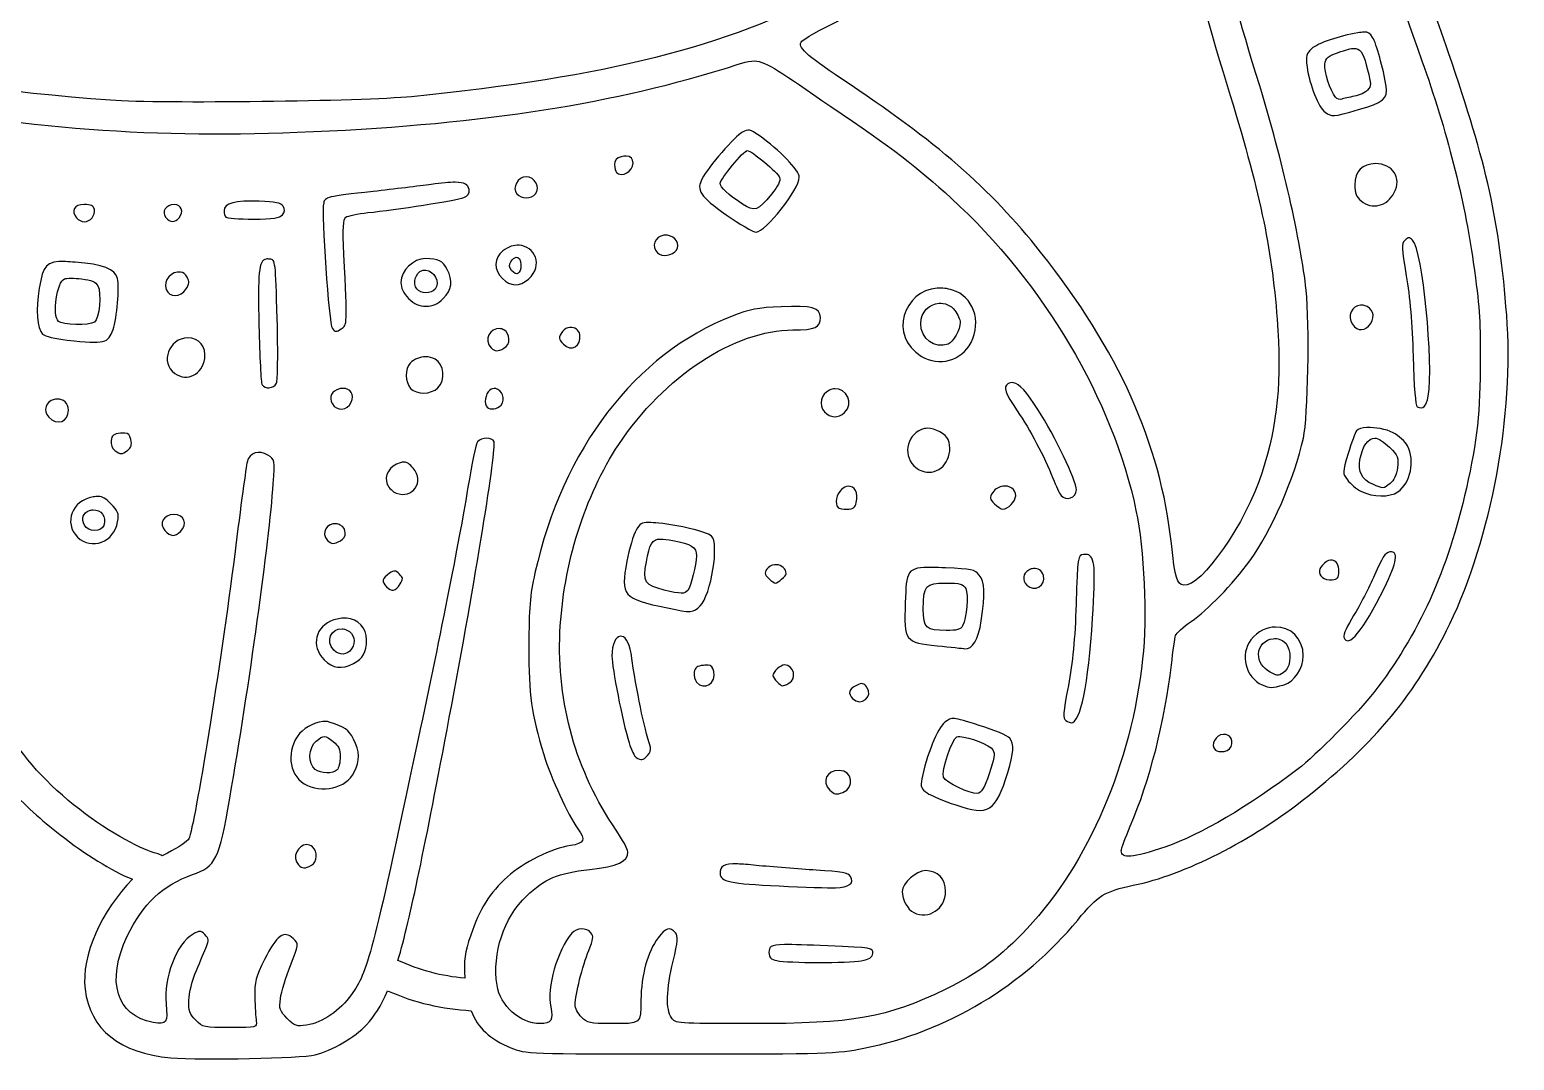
# Model space of a CAD drawing. Header units: millimetres. Extents: x -296 to 1, y -245 to 310.
# Drawn here: x -149.2 to -0.3, y -245 to -141.6 of the extents above; entities that cross this region are included whole.
import ezdxf

# ---------------------------------------------------------------- set-up
doc = ezdxf.new("R2010")
doc.units = ezdxf.units.MM
doc.layers.add('Layer_2', color=7, linetype='CONTINUOUS')

msp = doc.modelspace()

# ---------------------------------------------------------------- linework, layer by layer
at = {"layer": 'Layer_2', "color": 7}
for points in [[(-15.43016, -141.83461)], [(-76.54119, -144.71925)], [(-77.0078, -151.67068)], [(-89.37707, -154.27047)], [(-77.24499, -153.69795)], [(-14.24005, -155.02086)], [(-106.52538, -156.89151)], [(-99.40643, -156.34378)], [(-143.72414, -159.12191)], [(-134.70299, -159.12187)], [(-126.17998, -158.78136)], [(-85.61761, -162.20861)], [(-100.11702, -163.20429)], [(-10.90641, -162.4509)], [(-145.59638, -164.84769)], [(-109.50297, -164.54586)], [(-100.43066, -164.41719)], [(-145.04654, -166.51112)], [(-134.0808, -165.89512)], [(-58.18931, -167.51366)], [(-58.01206, -169.02571)], [(-15.75831, -169.20251)], [(-133.33925, -172.49217)], [(-102.06617, -171.5594)], [(-95.02063, -171.44469)], [(-109.503, -174.39692)], [(-50.54275, -176.99009)], [(-146.45834, -178.62925)], [(-117.79394, -177.55805)], [(-102.46103, -177.58181)], [(-68.46724, -177.59879)], [(-59.1753, -181.56185)], [(-15.10612, -181.49364)], [(-139.64635, -182.04097)], [(-14.31033, -182.53752)], [(-111.6832, -184.96011)], [(-67.13347, -187.37499)], [(-51.6016, -187.36358)], [(-142.32423, -188.39668)], [(-142.84719, -189.75003)], [(-134.74743, -190.21051)], [(-118.45544, -191.13599)], [(-87.12243, -191.01044)], [(-85.91837, -192.66926)], [(-43.13958, -194.22515)], [(-18.58449, -194.79056)], [(-12.80862, -193.9627)], [(-112.58443, -195.88403)], [(-74.29478, -195.24273)], [(-58.6575, -195.52384)], [(-48.54752, -195.6241)], [(-57.33768, -197.08964)], [(-117.44254, -200.6207)], [(-117.87301, -201.67696)], [(-89.98892, -202.42627)], [(-24.2658, -201.49661)], [(-24.5185, -202.6645)], [(-81.17757, -205.32436)], [(-73.51137, -205.29173)], [(-65.67412, -207.17693)], [(-119.48586, -210.96684)], [(-56.45505, -210.67646)], [(-119.64344, -212.47322)], [(-55.90986, -212.47727)], [(-29.49545, -212.26087)], [(-68.0099, -215.87549)], [(-121.42214, -223.32361)], [(-78.20256, -225.25993)], [(-59.37167, -225.92966)], [(-73.51034, -233.34938)]]:
    msp.add_lwpolyline(points, close=True, dxfattribs=at)
for points in [[(-16.21214, -143.47222), (-16.21203, -143.47222)], [(-16.36355, -148.26365), (-16.36407, -148.26365)], [(-125.48386, -164.59101), (-125.48391, -164.59136)], [(-109.48385, -165.69237), (-109.48385, -165.69258)], [(-121.67071, -217.21767), (-121.67019, -217.21767)]]:
    msp.add_lwpolyline(points, dxfattribs=at)
for points in [[(-25.85898, -147.21566), (-29.99117, -133.80366), (-30.84903, -129.35979), (-30.86333, -121.28649)], [(-15.13509, -123.09723), (-15.13809, -128.52041), (-14.53586, -130.8664), (-9.59073, -144.70211)], [(-33.31307, -130.77117), (-32.69086, -134.70401), (-31.35054, -139.95236), (-29.11901, -147.19394)], [(-141.07839, -148.66672), (-162.434, -147.10069), (-178.4887, -143.22406), (-189.71676, -136.92222)], [(-6.92657, -143.90835), (-8.19958, -140.19758), (-9.44078, -136.69109), (-9.68454, -136.11607)], [(-68.58255, -137.63277), (-79.51289, -143.37402), (-91.1707, -146.31289), (-110.91175, -148.30395)], [(-71.77429, -142.73737), (-71.59501, -142.52134), (-69.94049, -141.59626), (-68.09751, -140.68168)], [(-67.78952, -146.50871), (-71.4013, -144.11558), (-72.25065, -143.31135), (-71.77429, -142.73737)], [(-16.02238, -141.90489), (-17.89227, -142.19867), (-20.00271, -142.92369), (-20.65103, -143.49497)], [(-15.43016, -141.83459), (-15.58825, -141.84259), (-15.7808, -141.86689), (-16.02238, -141.90489)], [(-14.53358, -142.35758), (-14.79071, -141.94538), (-14.95591, -141.81169), (-15.43016, -141.83461)], [(-13.17862, -147.24927), (-13.46051, -145.48467), (-14.16156, -142.95393), (-14.53358, -142.35758)], [(-20.65103, -143.49497), (-21.19557, -143.97483), (-21.24972, -144.19547), (-21.10165, -145.32018)], [(-19.32409, -145.05558), (-19.24939, -144.40345), (-19.0401, -144.2373), (-17.72006, -143.78279)], [(-17.72006, -143.78279), (-17.02405, -143.54314), (-16.55627, -143.41577), (-16.21214, -143.47222)], [(-16.21203, -143.47222), (-15.63847, -143.56632), (-15.40832, -144.17097), (-15.03536, -145.61885)], [(-1.0892, -170.21734), (-1.81975, -160.73324), (-3.03634, -155.24827), (-6.92657, -143.90835)], [(-122.3694, -151.87953), (-104.73519, -151.16993), (-91.7817, -149.24426), (-79.56995, -145.5161)], [(-79.56995, -145.5161), (-78.05867, -145.05471), (-77.31152, -144.69649), (-76.54119, -144.71925)], [(-76.54116, -144.71917), (-75.25728, -144.75707), (-73.90869, -145.85245), (-68.84757, -149.2884)], [(-21.10165, -145.32018), (-20.86317, -147.13175), (-19.96345, -149.38983), (-19.29298, -149.85944)], [(-18.24612, -148.35254), (-18.78973, -147.69502), (-19.40939, -145.80004), (-19.32409, -145.05558)], [(-15.03536, -145.61885), (-14.67052, -147.03379), (-14.67014, -147.24289), (-15.03236, -147.64302)], [(-9.59073, -144.70211), (-7.10866, -151.64656), (-5.31665, -158.67806), (-4.44427, -164.8952)], [(-47.82433, -163.8844), (-52.88791, -157.49917), (-58.26537, -152.81934), (-67.78952, -146.50871)], [(-29.11901, -147.19394), (-25.83733, -157.84337), (-24.68023, -163.25206), (-24.10433, -170.63127)], [(-21.19984, -167.71311), (-21.70169, -162.92023), (-23.61726, -154.4917), (-25.85898, -147.21566)], [(-15.93866, -149.60623), (-13.47064, -148.90212), (-12.98132, -148.48431), (-13.17862, -147.24927)], [(-167.331, -148.11284), (-151.29796, -151.36448), (-137.75729, -152.49875), (-122.3694, -151.87953)], [(-110.91175, -148.30395), (-115.66271, -148.78313), (-136.13465, -149.02926), (-141.07839, -148.66672)], [(-17.62704, -148.56648), (-17.81167, -148.63738), (-18.09025, -148.54108), (-18.24612, -148.35254)], [(-16.36407, -148.26365), (-16.87421, -148.35935), (-17.44241, -148.49568), (-17.62704, -148.56648)], [(-15.03236, -147.64302), (-15.25448, -147.88847), (-15.8534, -148.16795), (-16.36355, -148.26365)], [(-68.84757, -149.2884), (-62.63604, -153.50534), (-60.17636, -155.38244), (-56.77854, -158.49817)], [(-19.29298, -149.85944), (-18.57103, -150.36512), (-18.60798, -150.36777), (-15.93866, -149.60623)], [(-77.0078, -151.67068), (-77.2362, -151.62328), (-77.4268, -151.69408), (-77.723, -151.85258)], [(-76.06419, -152.19675), (-76.51307, -151.88365), (-76.7794, -151.71807), (-77.0078, -151.67068)], [(-77.723, -151.85258), (-78.43091, -152.23144), (-81.18616, -155.40916), (-81.76772, -156.51741)], [(-72.02206, -156.38616), (-72.02206, -155.68683), (-74.0013, -153.63564), (-76.06419, -152.19675)], [(-89.89642, -154.33972), (-90.34898, -154.4533), (-90.54289, -154.68566), (-90.54289, -155.11435)], [(-89.37707, -154.27052), (-89.52689, -154.26752), (-89.70023, -154.29052), (-89.89642, -154.33972)], [(-88.69081, -154.98361), (-88.69081, -154.52152), (-88.92762, -154.2795), (-89.37707, -154.27047)], [(-79.95956, -156.98974), (-79.95956, -156.56891), (-77.59206, -153.69795), (-77.24499, -153.69795)], [(-77.24499, -153.69795), (-76.80825, -153.69795), (-74.17576, -155.90546), (-73.9961, -156.42233)], [(-90.54289, -155.11435), (-90.54289, -155.45113), (-90.46369, -155.80593), (-90.36667, -155.90293)], [(-90.36667, -155.90293), (-89.82813, -156.44147), (-88.69081, -155.81763), (-88.69081, -154.98361)], [(-14.24005, -155.02086), (-15.54458, -155.02086), (-16.31538, -155.80686), (-16.31538, -157.13753)], [(-12.35593, -157.92611), (-11.59361, -156.45197), (-12.5214, -155.02086), (-14.24005, -155.02086)], [(-108.93143, -157.10446), (-110.0956, -157.26292), (-112.71497, -157.58052), (-114.75227, -157.80984)], [(-106.52538, -156.89155), (-107.09559, -156.88755), (-107.87676, -156.96095), (-108.93143, -157.10446)], [(-105.14303, -157.60051), (-105.21093, -157.12236), (-105.57503, -156.89854), (-106.52538, -156.89151)], [(-105.67633, -158.42992), (-105.23581, -158.26241), (-105.08283, -158.02452), (-105.14303, -157.60051)], [(-99.40643, -156.34378), (-100.26508, -156.34378), (-100.85756, -157.43122), (-100.33919, -158.05582)], [(-98.47419, -158.05582), (-97.95582, -157.43122), (-98.54779, -156.34378), (-99.40643, -156.34378)], [(-81.76772, -156.51741), (-82.3799, -157.68405), (-81.96457, -158.3119), (-79.36476, -160.14717)], [(-77.73489, -159.07126), (-79.14399, -158.13666), (-79.95956, -157.37349), (-79.95956, -156.98974)], [(-76.34634, -161.88763), (-75.43379, -161.90793), (-72.02206, -157.5674), (-72.02206, -156.38616)], [(-73.9961, -156.42233), (-73.88519, -156.74139), (-74.14837, -157.28545), (-74.79657, -158.07649)], [(-16.31538, -157.13753), (-16.31538, -157.98687), (-16.16811, -158.37182), (-15.69681, -158.75345)], [(-143.72414, -159.12191), (-144.72974, -159.12191), (-145.09682, -159.74773), (-144.50756, -160.45774)], [(-142.71387, -159.59785), (-142.78107, -159.24885), (-143.0501, -159.12191), (-143.72414, -159.12191)], [(-134.70299, -159.12191), (-135.53736, -159.12191), (-136.01068, -159.85627), (-135.54066, -160.4226)], [(-134.20999, -160.4577), (-133.71179, -159.85741), (-133.98304, -159.12187), (-134.70299, -159.12187)], [(-126.17999, -158.78136), (-128.56661, -158.69526), (-129.70122, -159.00174), (-129.70122, -159.73272)], [(-123.7915, -159.29812), (-124.00487, -158.95868), (-124.5543, -158.83996), (-126.17998, -158.78136)], [(-119.71734, -158.96429), (-119.97261, -159.94044), (-119.19906, -171.141), (-118.84711, -171.56507)], [(-114.75227, -157.80984), (-119.49209, -158.34338), (-119.55894, -158.35855), (-119.71734, -158.96429)], [(-115.28143, -159.92957), (-112.51786, -159.65657), (-106.38296, -158.69858), (-105.67633, -158.42992)], [(-100.33919, -158.05582), (-100.15445, -158.27841), (-99.7346, -158.46045), (-99.40643, -158.46045)], [(-99.40643, -158.46045), (-99.07827, -158.46045), (-98.65892, -158.27841), (-98.47419, -158.05582)], [(-74.79657, -158.07649), (-76.19381, -159.78166), (-76.50504, -159.88697), (-77.73489, -159.07126)], [(-56.77854, -158.49817), (-47.50527, -167.00159), (-40.60711, -178.66063), (-38.26133, -189.79549)], [(-15.69681, -158.75345), (-14.56156, -159.67272), (-13.06791, -159.30294), (-12.35593, -157.92611)], [(-144.50756, -160.45774), (-144.3322, -160.66903), (-143.97954, -160.8417), (-143.72414, -160.8417)], [(-143.72414, -160.8417), (-143.11895, -160.8417), (-142.59787, -160.20016), (-142.71387, -159.59785)], [(-135.54066, -160.4226), (-135.10726, -160.94483), (-134.62493, -160.95772), (-134.20999, -160.4577)], [(-129.70122, -159.73272), (-129.70122, -160.00311), (-129.62202, -160.3039), (-129.52501, -160.4009)], [(-129.52501, -160.4009), (-129.42801, -160.4979), (-128.19257, -160.57711), (-126.77944, -160.57711)], [(-126.77944, -160.57711), (-124.75793, -160.57711), (-124.13593, -160.48771), (-123.8623, -160.15802)], [(-123.8623, -160.15802), (-123.6104, -159.85455), (-123.59082, -159.61736), (-123.7915, -159.29812)], [(-117.68439, -164.13758), (-117.81389, -161.40605), (-117.77379, -160.62632), (-117.49112, -160.39931)], [(-117.49112, -160.39931), (-117.29465, -160.24156), (-116.30008, -160.0302), (-115.28143, -159.92957)], [(-79.36476, -160.14717), (-78.01861, -161.09744), (-76.66021, -161.88063), (-76.34634, -161.88763)], [(-85.61761, -162.20854), (-86.474, -162.33351), (-86.90847, -163.31236), (-86.24548, -163.97536)], [(-85.22694, -162.21061), (-85.36454, -162.19021), (-85.49527, -162.19071), (-85.61761, -162.20861)], [(-84.3536, -163.68597), (-83.97693, -163.08438), (-84.4236, -162.32977), (-85.22694, -162.21061)], [(-100.11698, -163.20434), (-100.62534, -163.17094), (-101.19467, -163.33282), (-101.75203, -163.77124)], [(-99.18323, -166.59634), (-97.61844, -165.16313), (-98.59194, -163.30436), (-100.11702, -163.20429)], [(-86.24548, -163.97536), (-85.79958, -164.42126), (-84.70954, -164.25442), (-84.3536, -163.68597)], [(-11.30483, -162.71755), (-11.66352, -163.07624), (-11.64767, -163.4542), (-11.15652, -166.27961)], [(-10.90641, -162.4509), (-11.01671, -162.4529), (-11.12865, -162.5414), (-11.30483, -162.71755)], [(-10.51832, -162.7036), (-10.6874, -162.53353), (-10.79611, -162.44895), (-10.90641, -162.4509)], [(-8.95407, -178.35432), (-8.4026, -175.01893), (-9.53458, -163.69314), (-10.51832, -162.7036)], [(-145.59638, -164.84768), (-147.57717, -164.77588), (-147.84539, -165.22235), (-148.23239, -167.51676)], [(-144.63726, -164.90659), (-144.99548, -164.87909), (-145.31341, -164.85799), (-145.59638, -164.84769)], [(-140.39101, -166.54008), (-140.63082, -165.58458), (-141.83309, -165.12214), (-144.63726, -164.90659)], [(-125.48391, -164.59136), (-126.23638, -164.72488), (-126.32299, -166.00464), (-126.21048, -171.28811)], [(-125.11954, -164.59601), (-125.25557, -164.57661), (-125.37637, -164.57231), (-125.48386, -164.59101)], [(-124.37902, -170.6313), (-124.53957, -164.77182), (-124.55121, -164.67691), (-125.11954, -164.59601)], [(-117.95517, -171.59707), (-117.34079, -171.18773), (-117.34494, -171.29771), (-117.68439, -164.13758)], [(-109.50297, -164.54586), (-110.73388, -164.54586), (-111.97414, -165.74119), (-111.97414, -166.92711)], [(-107.33411, -165.62332), (-107.78015, -164.76078), (-108.21277, -164.54586), (-109.50297, -164.54586)], [(-101.75203, -163.77124), (-102.66336, -164.48808), (-102.68386, -165.65887), (-101.80013, -166.54264)], [(-100.87301, -165.72305), (-101.13146, -165.41162), (-101.15242, -165.17524), (-100.95001, -164.85437)], [(-100.95001, -164.85437), (-100.78078, -164.58608), (-100.59571, -164.44422), (-100.43066, -164.41719)], [(-99.9356, -165.18562), (-99.9356, -166.08611), (-100.3668, -166.33301), (-100.87301, -165.72305)], [(-100.43066, -164.41719), (-100.15558, -164.37209), (-99.9356, -164.64646), (-99.9356, -165.18562)], [(-34.71454, -193.12085), (-35.79159, -183.14686), (-40.01158, -173.73635), (-47.82433, -163.8844)], [(-4.44427, -164.8952), (-3.7927, -169.53907), (-3.73985, -170.27257), (-3.73785, -174.68581)], [(-146.31726, -170.84311), (-146.95944, -170.20094), (-146.48688, -166.86541), (-145.71162, -166.56792)], [(-145.71162, -166.56792), (-145.60618, -166.52752), (-145.35933, -166.50892), (-145.04654, -166.51112)], [(-145.04654, -166.51114), (-144.73375, -166.51314), (-144.35528, -166.53614), (-143.98614, -166.57984)], [(-143.98614, -166.57984), (-143.02002, -166.69427), (-142.56414, -166.88747), (-142.3604, -167.26817)], [(-140.83905, -171.64881), (-140.44267, -170.51174), (-140.17123, -167.41572), (-140.39101, -166.54008)], [(-134.0808, -165.89516), (-134.88314, -165.76839), (-135.88717, -166.67072), (-135.50552, -167.65474)], [(-133.40436, -166.4), (-133.56819, -166.09386), (-133.81336, -165.93737), (-134.0808, -165.89512)], [(-133.52528, -167.60664), (-133.19185, -167.09777), (-133.16627, -166.84487), (-133.40436, -166.4)], [(-110.38406, -167.592), (-110.83063, -167.05392), (-110.50839, -165.94287), (-109.84456, -165.73217)], [(-109.84456, -165.73217), (-109.72339, -165.69367), (-109.60199, -165.68197), (-109.48385, -165.69237)], [(-109.48385, -165.69258), (-108.65707, -165.76518), (-107.98254, -166.92207), (-108.54541, -167.601)], [(-107.72065, -168.53529), (-106.85624, -167.67089), (-106.73745, -166.77712), (-107.33411, -165.62332)], [(-101.80013, -166.54264), (-100.99072, -167.35203), (-100.02956, -167.37155), (-99.18323, -166.59634)], [(-11.15652, -166.27961), (-10.79707, -168.3474), (-10.56109, -171.13164), (-10.47439, -174.32976)], [(-148.23239, -167.51676), (-148.59217, -169.6498), (-148.45486, -171.57052), (-147.90321, -172.12217)], [(-142.3604, -167.26817), (-141.97868, -167.9814), (-142.21661, -170.61566), (-142.68958, -170.91601)], [(-135.50552, -167.65474), (-135.18678, -168.47658), (-134.07771, -168.44981), (-133.52528, -167.60664)], [(-111.97414, -166.92711), (-111.97414, -167.49663), (-111.72891, -168.00745), (-111.20106, -168.53529)], [(-108.54541, -167.601), (-108.95876, -168.09933), (-109.96723, -168.09446), (-110.38406, -167.592)], [(-58.18931, -167.51366), (-61.54239, -167.74896), (-63.13334, -172.29696), (-59.77061, -174.34735)], [(-56.654, -167.6966), (-57.19562, -167.53432), (-57.7103, -167.48005), (-58.18931, -167.51366)], [(-54.79934, -172.95726), (-53.70758, -170.83077), (-54.59505, -168.31348), (-56.654, -167.6966)], [(-21.47372, -182.53753), (-21.0065, -180.38062), (-20.83665, -171.18183), (-21.19984, -167.71311)], [(-111.20106, -168.53529), (-110.62848, -169.10787), (-110.17633, -169.30836), (-109.4606, -169.30836)], [(-109.4606, -169.30836), (-108.74487, -169.30836), (-108.29323, -169.10787), (-107.72065, -168.53529)], [(-73.8514, -169.36882), (-76.17599, -169.47244), (-77.01309, -169.63477), (-78.76945, -170.32225)], [(-69.90591, -170.45557), (-69.90591, -169.46648), (-70.76038, -169.23104), (-73.8514, -169.36882)], [(-59.85122, -171.05091), (-59.85122, -169.87688), (-58.95867, -169.09464), (-58.01206, -169.02571)], [(-58.01206, -169.02571), (-57.44409, -168.98441), (-56.85661, -169.19954), (-56.43076, -169.74092)], [(-15.75831, -169.20245), (-16.59942, -169.26995), (-17.12185, -170.32439), (-16.55723, -171.1305)], [(-15.38055, -169.23711), (-15.5115, -169.20291), (-15.63815, -169.19281), (-15.75831, -169.20251)], [(-14.72736, -171.0463), (-14.23235, -170.29082), (-14.53247, -169.45888), (-15.38055, -169.23711)], [(-142.68958, -170.91601), (-143.24113, -171.26518), (-145.94955, -171.21085), (-146.31726, -170.84311)], [(-124.45452, -177.04745), (-124.31902, -176.78454), (-124.28647, -174.01148), (-124.37902, -170.6313)], [(-78.76945, -170.32225), (-88.4718, -174.11997), (-95.74166, -183.59486), (-98.52742, -196.07261)], [(-72.6706, -171.69322), (-70.40161, -171.68922), (-69.90591, -171.46757), (-69.90591, -170.45557)], [(-57.08498, -173.1128), (-58.4483, -173.63595), (-59.85122, -172.59042), (-59.85122, -171.05091)], [(-55.88247, -170.94498), (-55.88247, -171.66379), (-56.57853, -172.91845), (-57.08498, -173.1128)], [(-56.43076, -169.74092), (-56.12915, -170.12435), (-55.88247, -170.66634), (-55.88247, -170.94498)], [(-24.10433, -170.63127), (-23.6313, -176.69237), (-24.06353, -181.11154), (-25.6045, -185.96935)], [(-16.55723, -171.1305), (-16.03572, -171.87503), (-15.24658, -171.83869), (-14.72736, -171.0463)], [(-6.79893, -201.19065), (-2.61325, -192.546), (-0.32528, -180.13465), (-1.0892, -170.21734)], [(-147.90321, -172.12217), (-147.68835, -172.33703), (-146.61998, -172.59534), (-145.42636, -172.7211)], [(-145.42636, -172.7211), (-141.61606, -173.12258), (-141.3295, -173.05572), (-140.83905, -171.64881)], [(-133.33925, -172.49217), (-135.25357, -172.51427), (-136.15826, -174.99762), (-134.63942, -176.06146)], [(-131.64788, -174.56388), (-131.46073, -173.39451), (-132.20811, -172.47907), (-133.33925, -172.49217)], [(-126.21048, -171.28811), (-126.14498, -174.36336), (-126.00359, -177.0211), (-125.89629, -177.19473)], [(-118.84711, -171.56507), (-118.55722, -171.91437), (-118.43782, -171.91869), (-117.95517, -171.59707)], [(-102.06622, -171.55941), (-103.00101, -171.4594), (-103.71141, -172.7032), (-102.9256, -173.48901)], [(-101.65534, -171.68962), (-101.79433, -171.61522), (-101.93263, -171.57369), (-102.06617, -171.5594)], [(-101.63834, -173.53241), (-100.96282, -173.17088), (-100.97301, -172.05482), (-101.65534, -171.68962)], [(-95.75394, -171.84776), (-96.19812, -172.45519), (-96.18893, -172.62096), (-95.68364, -173.12624)], [(-95.02065, -171.44469), (-95.29575, -171.46549), (-95.56896, -171.59478), (-95.75394, -171.84776)], [(-95.68364, -173.12624), (-94.88177, -173.92811), (-93.86255, -173.3379), (-94.02845, -172.16764)], [(-94.02845, -172.16764), (-94.09815, -171.67592), (-94.56214, -171.40999), (-95.02063, -171.44469)], [(-90.12224, -183.18038), (-85.60209, -176.37046), (-78.51105, -171.70322), (-72.6706, -171.69322)], [(-102.9256, -173.48901), (-102.53689, -173.87771), (-102.2983, -173.88561), (-101.63834, -173.53241)], [(-59.77061, -174.34735), (-58.01553, -175.41748), (-55.73503, -174.77977), (-54.79934, -172.95726)], [(-134.63942, -176.06146), (-133.39148, -176.93556), (-131.90868, -176.19338), (-131.64788, -174.56388)], [(-111.0295, -175.01656), (-111.57306, -175.56011), (-111.56106, -176.94401), (-111.0073, -177.55594)], [(-109.50297, -174.39696), (-110.05888, -174.39754), (-110.62623, -174.6133), (-111.0295, -175.01656)], [(-108.55319, -174.63412), (-108.84016, -174.47382), (-109.16946, -174.39658), (-109.503, -174.39692)], [(-108.25502, -177.49544), (-107.47061, -176.71104), (-107.63361, -175.14778), (-108.55319, -174.63412)], [(-10.47439, -174.32976), (-10.38959, -177.4588), (-10.23768, -179.28375), (-10.05168, -179.39871)], [(-3.73785, -174.68581), (-3.73585, -179.83764), (-4.05542, -182.79657), (-5.13053, -187.56461)], [(-125.89629, -177.19473), (-125.60524, -177.66565), (-124.72681, -177.57593), (-124.45452, -177.04745)], [(-51.10499, -177.10429), (-51.60753, -177.41488), (-51.40331, -178.00739), (-50.17481, -179.8018)], [(-50.54275, -176.99009), (-50.74134, -176.95239), (-50.92546, -176.99309), (-51.10499, -177.10429)], [(-48.08863, -179.68605), (-49.22026, -177.92391), (-49.94696, -177.10305), (-50.54275, -176.99009)], [(-146.45834, -178.62924), (-146.55144, -178.63324), (-146.64721, -178.64744), (-146.74566, -178.67214)], [(-145.31164, -179.73926), (-145.31164, -179.05368), (-145.80695, -178.59958), (-146.45834, -178.62925)], [(-118.14017, -177.60611), (-118.92755, -177.80374), (-119.21508, -178.42184), (-118.84297, -179.11713)], [(-117.79394, -177.55801), (-117.90317, -177.56001), (-118.01877, -177.57561), (-118.14017, -177.60611)], [(-116.94903, -178.9559), (-116.59565, -178.18032), (-117.02933, -177.54221), (-117.79394, -177.55805)], [(-111.0073, -177.55594), (-110.40815, -178.21799), (-108.94538, -178.18584), (-108.25502, -177.49544)], [(-103.08838, -177.75699), (-103.51128, -178.10797), (-103.6572, -179.12502), (-103.33126, -179.45095)], [(-102.46103, -177.58181), (-102.66297, -177.54051), (-102.88217, -177.58581), (-103.08838, -177.75699)], [(-101.93083, -179.24321), (-101.40542, -178.61014), (-101.85523, -177.70574), (-102.46103, -177.58181)], [(-68.98297, -177.72852), (-69.84904, -178.12313), (-70.11113, -179.22638), (-69.49921, -179.90255)], [(-68.46724, -177.59881), (-68.6337, -177.60781), (-68.80694, -177.64831), (-68.98297, -177.72852)], [(-67.47918, -179.98315), (-66.47734, -179.0765), (-67.30202, -177.53913), (-68.46724, -177.59879)], [(-10.05168, -179.39871), (-9.52124, -179.72653), (-9.11742, -179.34231), (-8.95407, -178.35432)], [(-146.74566, -178.67214), (-147.60614, -178.88811), (-147.87552, -179.78081), (-147.27896, -180.44)], [(-147.27896, -180.44), (-146.46643, -181.33783), (-145.31164, -180.92661), (-145.31164, -179.73926)], [(-118.84297, -179.11713), (-118.43789, -179.87403), (-117.32415, -179.7792), (-116.94903, -178.9559)], [(-103.33126, -179.45095), (-103.02598, -179.75623), (-102.26263, -179.643), (-101.93083, -179.24321)], [(-69.49921, -179.90255), (-68.92577, -180.53617), (-68.12555, -180.56812), (-67.47918, -179.98315)], [(-50.17481, -179.8018), (-48.87087, -181.70639), (-47.46755, -184.36208), (-46.59467, -186.57658)], [(-44.24236, -187.73517), (-44.24436, -186.81855), (-46.38512, -182.33872), (-48.08863, -179.68605)], [(-59.47554, -181.59337), (-61.13921, -182.01092), (-61.73229, -184.12082), (-60.52509, -185.32803)], [(-59.1753, -181.56187), (-59.28368, -181.56087), (-59.3847, -181.57087), (-59.47554, -181.59337)], [(-57.10514, -182.68168), (-57.3155, -182.1335), (-58.4166, -181.57157), (-59.1753, -181.56185)], [(-15.10615, -181.49367), (-15.592, -181.51667), (-15.9799, -181.61945), (-16.13503, -181.80993)], [(-12.48561, -182.01092), (-13.21449, -181.63907), (-14.29637, -181.45532), (-15.10612, -181.49364)], [(-141.03748, -182.78767), (-141.09358, -183.18515), (-140.94658, -183.56744), (-140.65611, -183.77985)], [(-140.09542, -182.05851), (-140.76773, -182.12351), (-140.96538, -182.2767), (-141.03748, -182.78767)], [(-139.64635, -182.04091), (-139.7653, -182.03291), (-139.91171, -182.04073), (-140.09542, -182.05851)], [(-139.06396, -182.69519), (-139.18081, -182.22961), (-139.28951, -182.0645), (-139.64635, -182.04097)], [(-139.3704, -183.76955), (-139.00802, -183.5046), (-138.9296, -183.23053), (-139.06396, -182.69519)], [(-107.11914, -210.58335), (-104.50524, -196.74379), (-102.369, -183.58428), (-102.62691, -182.91218)], [(-104.28055, -182.90918), (-104.45016, -183.11354), (-104.88667, -185.16737), (-105.25052, -187.47324)], [(-102.62691, -182.91218), (-102.81214, -182.42961), (-103.88087, -182.4275), (-104.28055, -182.90918)], [(-59.05747, -185.97708), (-57.53153, -185.97708), (-56.50529, -184.24489), (-57.10514, -182.68168)], [(-26.84549, -194.85874), (-24.73098, -191.99154), (-22.32746, -186.47878), (-21.47372, -182.53753)], [(-16.13503, -181.80993), (-16.28318, -181.99183), (-16.66533, -183.02131), (-16.98407, -184.09764)], [(-15.80275, -184.69243), (-15.56474, -183.38895), (-14.97504, -182.53752), (-14.31033, -182.53752)], [(-14.31033, -182.53752), (-14.0081, -182.53752), (-13.34113, -182.95793), (-12.82774, -183.47131)], [(-11.04125, -183.32092), (-11.26253, -182.89301), (-11.91232, -182.30339), (-12.48561, -182.01092)], [(-140.65611, -183.77985), (-140.06741, -184.21027), (-139.97195, -184.20939), (-139.3704, -183.76955)], [(-125.30976, -184.25017), (-126.17994, -183.68001), (-127.17167, -184.01807), (-127.40317, -184.96382)], [(-124.77129, -187.13216), (-124.60121, -184.72245), (-124.60271, -184.71345), (-125.30976, -184.25017)], [(-96.02421, -202.00042), (-95.70312, -195.22416), (-93.54142, -188.33158), (-90.12224, -183.18038)], [(-16.98407, -184.09764), (-17.55624, -186.02962), (-17.55712, -186.06341), (-17.05897, -186.74348)], [(-12.82774, -183.47131), (-11.97838, -184.32067), (-11.90781, -184.50473), (-12.04381, -185.51873)], [(-12.01897, -187.94544), (-10.70865, -187.02765), (-10.24899, -184.85298), (-11.04125, -183.32092)], [(-127.40317, -184.96382), (-127.48617, -185.30288), (-128.04277, -189.44985), (-128.64031, -194.17928)], [(-112.05786, -185.01541), (-113.0881, -185.27398), (-113.71972, -186.34601), (-113.33685, -187.18633)], [(-112.44956, -188.06225), (-110.78166, -188.67925), (-109.56675, -186.91718), (-110.72874, -185.56628)], [(-111.6832, -184.96011), (-111.79508, -184.96057), (-111.9171, -184.98011), (-112.05786, -185.01541)], [(-110.72874, -185.56628), (-111.10433, -185.12964), (-111.34757, -184.95873), (-111.6832, -184.96011)], [(-60.52509, -185.32803), (-60.11572, -185.7374), (-59.57297, -185.97708), (-59.05747, -185.97708)], [(-25.6045, -185.96935), (-27.21512, -191.04664), (-31.737, -197.55388), (-33.4805, -197.30303)], [(-14.52066, -187.1791), (-15.61483, -186.70315), (-16.02468, -185.90784), (-15.80275, -184.69243)], [(-12.04381, -185.51873), (-12.13671, -186.21164), (-12.4107, -186.80942), (-12.76831, -187.099)], [(-129.12813, -218.66099), (-127.17671, -207.41405), (-125.18595, -193.00679), (-124.77129, -187.13216)], [(-113.33685, -187.18633), (-113.17187, -187.54842), (-112.77274, -187.9427), (-112.44956, -188.06225)], [(-105.25052, -187.47324), (-105.9077, -191.63809), (-108.01572, -202.31326), (-110.23265, -212.70012)], [(-67.13347, -187.37499), (-67.34203, -187.39489), (-67.57025, -187.49963), (-67.79854, -187.70624)], [(-66.31026, -189.02037), (-66.05865, -188.01793), (-66.50777, -187.31524), (-67.13347, -187.37499)], [(-51.6016, -187.36358), (-51.98664, -187.41288), (-52.37462, -187.62118), (-52.63048, -188.00851)], [(-50.32622, -188.35009), (-50.32622, -187.64135), (-50.95986, -187.28151), (-51.6016, -187.36358)], [(-46.59467, -186.57658), (-46.29474, -187.33751), (-45.92532, -188.10946), (-45.77405, -188.29172)], [(-17.05897, -186.74348), (-16.78145, -187.12236), (-16.14614, -187.6409), (-15.64717, -187.89534)], [(-12.76831, -187.099), (-13.44671, -187.64831), (-13.44224, -187.64821), (-14.52066, -187.1791)], [(-5.13053, -187.56461), (-6.99422, -195.8299), (-9.89504, -202.23224), (-14.42092, -208.06982)], [(-142.84823, -188.44784), (-144.94772, -188.78853), (-145.81914, -191.05074), (-144.398, -192.47188)], [(-142.32423, -188.39664), (-142.47403, -188.39564), (-142.64294, -188.41444), (-142.84823, -188.44784)], [(-141.05815, -189.13203), (-141.60085, -188.58932), (-141.87481, -188.40078), (-142.32423, -188.39668)], [(-67.79854, -187.70624), (-68.3056, -188.16512), (-68.49409, -189.15268), (-68.14167, -189.50509)], [(-67.2208, -189.68131), (-66.64739, -189.68131), (-66.43799, -189.5293), (-66.31026, -189.02037)], [(-52.63048, -188.00851), (-52.9724, -188.5261), (-52.95554, -188.63998), (-52.46253, -189.13298)], [(-51.60418, -189.68127), (-51.12008, -189.68127), (-50.32622, -188.85462), (-50.32622, -188.35009)], [(-45.77405, -188.29172), (-45.25804, -188.91348), (-44.24036, -188.54383), (-44.24236, -187.73517)], [(-15.64717, -187.89534), (-14.52152, -188.46933), (-12.80056, -188.49291), (-12.01897, -187.94544)], [(-143.71381, -191.28792), (-144.05051, -190.65879), (-143.82899, -190.01486), (-143.20789, -189.81773)], [(-143.20789, -189.81773), (-143.08381, -189.77833), (-142.96296, -189.75633), (-142.84719, -189.75003)], [(-142.84719, -189.75004), (-142.03681, -189.70574), (-141.47282, -190.42751), (-141.75165, -191.30602)], [(-140.37551, -190.95052), (-140.23977, -190.09781), (-140.32841, -189.86183), (-141.05815, -189.13203)], [(-134.74743, -190.21048), (-135.7871, -190.21048), (-136.28085, -191.10622), (-135.63471, -191.8202)], [(-134.08597, -191.9117), (-133.32474, -191.15048), (-133.69013, -190.21051), (-134.74743, -190.21051)], [(-68.14167, -189.50509), (-68.04467, -189.60209), (-67.63034, -189.68131), (-67.2208, -189.68131)], [(-52.46253, -189.13298), (-52.16082, -189.43469), (-51.77462, -189.68127), (-51.60418, -189.68127)], [(-38.26133, -189.79549), (-37.44183, -193.6855), (-37.1358, -200.51927), (-37.59367, -204.70879)], [(-144.398, -192.47188), (-143.0303, -193.83958), (-140.69477, -192.95618), (-140.37551, -190.95052)], [(-141.75165, -191.30602), (-141.96724, -191.98528), (-143.34741, -191.97255), (-143.71381, -191.28792)], [(-135.63471, -191.8202), (-135.07731, -192.43614), (-134.63651, -192.46221), (-134.08597, -191.9117)], [(-118.4554, -191.136), (-119.35949, -191.0063), (-120.06766, -192.06571), (-119.32976, -192.8036)], [(-118.0596, -191.2688), (-118.19312, -191.1974), (-118.32628, -191.15452), (-118.45544, -191.13599)], [(-118.0425, -192.847), (-117.37703, -192.49085), (-117.38618, -191.62918), (-118.0596, -191.2688)], [(-88.37713, -191.78092), (-88.66159, -192.24866), (-89.08171, -193.65047), (-89.31041, -194.89598)], [(-87.12243, -191.01043), (-87.8923, -190.98403), (-87.98925, -191.1431), (-88.37713, -191.78092)], [(-86.09252, -191.08794), (-86.53437, -191.04864), (-86.8658, -191.01924), (-87.12243, -191.01044)], [(-80.83496, -192.36952), (-81.35948, -191.93421), (-84.1086, -191.26418), (-86.09252, -191.08794)], [(-119.32976, -192.8036), (-118.94104, -193.19231), (-118.70245, -193.2002), (-118.0425, -192.847)], [(-87.35394, -194.94303), (-87.02205, -193.18751), (-86.84012, -192.66899), (-85.91837, -192.66926)], [(-85.91837, -192.66924), (-85.61112, -192.66933), (-85.22145, -192.72714), (-84.71689, -192.816)], [(-84.71689, -192.816), (-82.82228, -193.14972), (-82.34081, -193.46221), (-82.34081, -194.35906)], [(-81.96305, -199.38201), (-80.86036, -198.27937), (-80.01874, -193.04692), (-80.83496, -192.36952)], [(-33.4805, -197.30303), (-34.17712, -197.2028), (-34.32958, -196.68578), (-34.71454, -193.12085)], [(-128.64031, -194.17928), (-130.05303, -205.36084), (-132.61091, -221.22398), (-133.24778, -222.75428)], [(-89.31041, -194.89598), (-89.95158, -198.38785), (-89.7327, -198.64047), (-85.25122, -199.58458)], [(-85.57317, -197.78575), (-87.51664, -197.31966), (-87.73682, -196.96828), (-87.35394, -194.94303)], [(-82.34081, -194.35906), (-82.34081, -195.23014), (-82.88546, -197.40843), (-83.20535, -197.81725)], [(-43.51579, -194.22722), (-44.09865, -194.31002), (-44.11113, -194.39317), (-44.26768, -199.20624)], [(-43.13958, -194.22522), (-43.25018, -194.20452), (-43.37506, -194.20732), (-43.51579, -194.22722)], [(-42.61403, -200.60564), (-42.3046, -195.68583), (-42.36543, -194.37012), (-43.13958, -194.22515)], [(-32.7273, -200.93486), (-31.08462, -199.80351), (-28.59698, -197.23369), (-26.84549, -194.85874)], [(-18.58449, -194.79056), (-18.81658, -194.75546), (-19.08584, -194.84816), (-19.35447, -195.09132)], [(-17.91477, -195.92796), (-17.91477, -195.26262), (-18.19768, -194.849), (-18.58449, -194.79056)], [(-12.80862, -193.9627), (-13.261, -194.0284), (-13.60412, -194.54817), (-14.34806, -196.29589)], [(-13.38791, -197.61778), (-12.06563, -194.95671), (-11.88711, -193.82885), (-12.80862, -193.9627)], [(-113.11516, -196.10831), (-113.85846, -196.60185), (-113.93315, -196.94552), (-113.41075, -197.46792)], [(-112.58444, -195.88403), (-112.7246, -195.87353), (-112.87675, -195.95003), (-113.11516, -196.10831)], [(-112.12554, -196.18272), (-112.31603, -195.99222), (-112.44427, -195.89456), (-112.58443, -195.88403)], [(-112.05114, -197.17233), (-111.73459, -196.69551), (-111.74459, -196.56368), (-112.12554, -196.18272)], [(-98.52742, -196.07261), (-99.03756, -198.35758), (-99.1383, -199.5738), (-99.1403, -203.4396)], [(-75.14435, -195.55537), (-75.56275, -195.9738), (-75.54517, -196.17516), (-75.04615, -196.67417)], [(-74.29479, -195.24273), (-74.59235, -195.22183), (-74.90503, -195.31603), (-75.14435, -195.55537)], [(-74.4033, -197.08964), (-74.18576, -197.08964), (-73.34496, -196.35648), (-73.34496, -196.1667)], [(-73.34496, -196.1667), (-73.34496, -195.63231), (-73.79884, -195.27763), (-74.29478, -195.24273)], [(-58.6575, -195.52385), (-61.28528, -195.47175), (-61.29396, -195.86715), (-61.39687, -199.06162)], [(-57.363, -195.56674), (-57.85321, -195.54784), (-58.2821, -195.53134), (-58.6575, -195.52384)], [(-53.98957, -196.28091), (-54.43191, -195.73465), (-54.75015, -195.66728), (-57.363, -195.56674)], [(-53.78389, -200.87546), (-53.37525, -198.12343), (-53.42646, -196.97631), (-53.98957, -196.28091)], [(-49.02243, -195.77706), (-49.59766, -196.08492), (-49.69139, -196.8253), (-49.21518, -197.30152)], [(-49.21518, -197.30152), (-48.47355, -198.04315), (-47.22249, -197.32152), (-47.53621, -196.3331)], [(-48.54752, -195.6241), (-48.70061, -195.6403), (-48.86087, -195.6906), (-49.02243, -195.77706)], [(-47.53621, -196.3331), (-47.69494, -195.83299), (-48.08826, -195.57557), (-48.54752, -195.6241)], [(-19.35447, -195.09132), (-19.97906, -195.65656), (-20.03885, -196.05078), (-19.57048, -196.51914)], [(-18.57829, -196.77028), (-18.04109, -196.70748), (-17.91477, -196.54744), (-17.91477, -195.92796)], [(-14.34806, -196.29589), (-14.87458, -197.53282), (-15.81523, -199.35069), (-16.43837, -200.33544)], [(-113.41075, -197.46792), (-112.88835, -197.99032), (-112.54467, -197.91563), (-112.05114, -197.17233)], [(-83.20535, -197.81725), (-83.50533, -198.20064), (-83.8634, -198.19576), (-85.57317, -197.78575)], [(-75.04615, -196.67417), (-74.81747, -196.90284), (-74.52803, -197.08964), (-74.4033, -197.08964)], [(-59.58664, -199.70499), (-59.58664, -197.33331), (-59.37716, -197.08964), (-57.33768, -197.08964)], [(-57.33768, -197.08964), (-55.88361, -197.08964), (-55.59353, -197.17004), (-55.34091, -197.64207)], [(-55.34091, -197.64207), (-55.02605, -198.23039), (-55.22326, -200.56283), (-55.65768, -201.38912)], [(-19.57048, -196.51914), (-19.38961, -196.69999), (-18.94311, -196.81288), (-18.57829, -196.77028)], [(-17.42074, -202.51825), (-16.97397, -203.68252), (-15.52929, -201.92727), (-13.38791, -197.61778)], [(-85.25122, -199.58458), (-82.85041, -200.09036), (-82.66007, -200.07903), (-81.96305, -199.38201)], [(-61.39687, -199.06162), (-61.52106, -202.91662), (-61.43097, -203.03888), (-58.2105, -203.37298)], [(-44.26768, -199.20624), (-44.37993, -202.65737), (-44.60937, -205.06279), (-45.04541, -207.36182)], [(-118.70655, -200.78916), (-120.57079, -201.40441), (-121.05098, -203.39998), (-119.66773, -204.78323)], [(-117.44254, -200.6207), (-117.83445, -200.5904), (-118.26258, -200.6426), (-118.70655, -200.78916)], [(-115.41372, -202.79576), (-115.41372, -201.54441), (-116.26682, -200.71161), (-117.44254, -200.6207)], [(-57.28084, -201.84439), (-59.32946, -201.83249), (-59.58664, -201.59362), (-59.58664, -199.70499)], [(-55.44891, -203.6665), (-54.66996, -203.7647), (-54.06142, -202.7445), (-53.78389, -200.87546)], [(-44.76997, -211.10474), (-43.80868, -211.10474), (-43.03848, -207.35415), (-42.61403, -200.60564)], [(-34.29826, -202.35596), (-34.23146, -202.12361), (-33.52464, -201.48401), (-32.7273, -200.93486)], [(-16.43837, -200.33544), (-17.06321, -201.32287), (-17.50374, -202.30187), (-17.42074, -202.51825)], [(-118.70241, -203.81792), (-119.59832, -202.922), (-118.92694, -201.59683), (-117.87301, -201.67696)], [(-117.87301, -201.67696), (-117.72244, -201.68836), (-117.56446, -201.72836), (-117.40172, -201.80254)], [(-117.40172, -201.80254), (-116.64322, -202.14814), (-116.425, -202.98993), (-116.91337, -203.68717)], [(-90.39303, -221.86845), (-94.40611, -216.00675), (-96.36108, -209.10999), (-96.02421, -202.00042)], [(-89.98892, -202.42627), (-90.42108, -202.49027), (-90.80747, -203.16898), (-90.80747, -204.4122)], [(-88.89751, -204.12901), (-89.07904, -202.91268), (-89.55676, -202.36224), (-89.98892, -202.42627)], [(-55.65768, -201.38912), (-55.843, -201.74162), (-56.23043, -201.85039), (-57.28084, -201.84439)], [(-34.71012, -205.2917), (-34.5503, -203.90926), (-34.36506, -202.58831), (-34.29826, -202.35596)], [(-24.2658, -201.49661), (-25.13429, -201.50361), (-26.04428, -201.90514), (-26.73387, -202.7818)], [(-21.48664, -204.38119), (-21.48664, -202.5698), (-22.81831, -201.48493), (-24.2658, -201.49661)], [(-21.05697, -218.48882), (-14.30311, -213.15886), (-10.15987, -208.13199), (-6.79893, -201.19065)], [(-116.91337, -203.68717), (-117.36887, -204.33749), (-118.12727, -204.39305), (-118.70241, -203.81792)], [(-116.73147, -205.15685), (-115.77442, -204.66194), (-115.41372, -204.01585), (-115.41372, -202.79576)], [(-99.1403, -203.4396), (-99.1423, -208.43475), (-98.90827, -210.13055), (-97.6422, -214.28752)], [(-58.2105, -203.37298), (-56.85746, -203.51334), (-55.61469, -203.6456), (-55.44891, -203.6665)], [(-26.73387, -202.7818), (-27.87113, -204.22761), (-27.28354, -206.57032), (-25.6006, -207.29884)], [(-25.97629, -204.20859), (-25.98679, -203.35235), (-25.27656, -202.74902), (-24.5185, -202.6645)], [(-24.5185, -202.6645), (-24.06366, -202.6138), (-23.59187, -202.7499), (-23.24777, -203.1301)], [(-23.24777, -203.1301), (-22.65603, -203.78399), (-22.68205, -205.35876), (-23.29377, -205.91236)], [(-119.66773, -204.78323), (-118.79806, -205.6529), (-117.9092, -205.76588), (-116.73147, -205.15685)], [(-90.80747, -204.4122), (-90.80747, -205.58851), (-89.7652, -210.89091), (-89.09802, -213.10779)], [(-86.95758, -213.53205), (-87.63102, -211.38712), (-88.29362, -208.17538), (-88.89751, -204.12901)], [(-81.62251, -205.34193), (-82.27913, -205.40543), (-82.49322, -205.56373), (-82.55992, -206.0344)], [(-81.17757, -205.32433), (-81.29595, -205.31633), (-81.44135, -205.3244), (-81.62251, -205.34193)], [(-80.60086, -205.94086), (-80.71003, -205.5059), (-80.82243, -205.34699), (-81.17757, -205.32436)], [(-73.51137, -205.29173), (-73.88274, -205.29173), (-74.66789, -206.01025), (-74.66789, -206.35006)], [(-73.06334, -207.13451), (-72.22958, -206.6883), (-72.56907, -205.29173), (-73.51137, -205.29173)], [(-37.59367, -204.70879), (-38.73681, -215.16848), (-43.04019, -225.21937), (-49.16092, -231.72574)], [(-38.83649, -221.47727), (-36.89091, -216.93172), (-35.36288, -210.93798), (-34.71012, -205.2917)], [(-24.79393, -206.0307), (-25.5765, -205.58189), (-25.96729, -204.98062), (-25.97629, -204.20859)], [(-23.41676, -207.28334), (-22.37992, -206.98593), (-21.48664, -205.64286), (-21.48664, -204.38119)], [(-82.55992, -206.0344), (-82.60752, -206.36983), (-82.50342, -206.81632), (-82.32892, -207.02659)], [(-82.32892, -207.02659), (-81.57544, -207.93448), (-80.30141, -207.13396), (-80.60086, -205.94086)], [(-74.66789, -206.35006), (-74.66789, -206.47479), (-74.48108, -206.76424), (-74.25241, -206.99292)], [(-23.29377, -205.91236), (-23.85922, -206.42409), (-24.07783, -206.44138), (-24.79393, -206.0307)], [(-74.25241, -206.99292), (-73.76052, -207.4848), (-73.72521, -207.48873), (-73.06334, -207.13451)], [(-66.30458, -207.34747), (-67.0485, -207.68642), (-67.18463, -208.17169), (-66.67768, -208.67865)], [(-66.67768, -208.67865), (-65.83159, -209.52474), (-64.55305, -208.48376), (-65.25658, -207.52162)], [(-65.67412, -207.17693), (-65.82422, -207.15193), (-66.00965, -207.21313), (-66.30458, -207.34747)], [(-65.25658, -207.52162), (-65.40935, -207.31269), (-65.52403, -207.20193), (-65.67412, -207.17693)], [(-45.04541, -207.36182), (-45.57667, -210.16288), (-45.61022, -210.65644), (-45.28312, -210.86341)], [(-25.6006, -207.29884), (-24.81733, -207.63792), (-24.65003, -207.6371), (-23.41676, -207.28334)], [(-14.42092, -208.06982), (-15.9102, -209.99072), (-20.32917, -214.45465), (-21.98997, -215.71587)], [(-119.48583, -210.96688), (-120.30145, -210.92598), (-121.52818, -211.46742), (-122.13321, -212.18645)], [(-119.16443, -211.02114), (-119.26113, -210.99034), (-119.36934, -210.97274), (-119.48586, -210.96684)], [(-116.72272, -212.7275), (-117.19295, -211.80578), (-117.60508, -211.51789), (-119.16443, -211.02114)], [(-112.26715, -234.92864), (-111.01435, -230.65428), (-109.56823, -223.55029), (-107.11914, -210.58335)], [(-57.41933, -211.03355), (-58.13108, -211.56357), (-59.32402, -214.50139), (-59.72565, -216.71279)], [(-56.45505, -210.67646), (-56.885, -210.63596), (-57.06317, -210.76836), (-57.41933, -211.03355)], [(-53.97975, -211.35807), (-55.34338, -210.9307), (-56.0251, -210.717), (-56.45505, -210.67646)], [(-50.92154, -212.63913), (-51.10344, -212.40445), (-52.47976, -211.82818), (-53.97975, -211.35807)], [(-45.28312, -210.86341), (-45.07369, -210.99593), (-44.84277, -211.10474), (-44.76997, -211.10474)], [(-144.21507, -219.77927), (-147.29171, -217.391), (-150.20576, -214.32352), (-151.32781, -211.80714)], [(-122.13321, -212.18645), (-123.47448, -213.78046), (-123.24701, -216.2565), (-121.67071, -217.21767)], [(-120.46458, -212.93056), (-120.08159, -212.62044), (-119.86803, -212.46621), (-119.64344, -212.47322)], [(-119.64344, -212.47325), (-119.41885, -212.48025), (-119.18304, -212.64895), (-118.75667, -212.98433)], [(-110.23265, -212.70012), (-114.9364, -234.73831), (-115.26024, -235.97804), (-116.93146, -238.36057)], [(-116.64982, -216.06631), (-116.07193, -214.84838), (-116.09123, -213.96527), (-116.72272, -212.7275)], [(-57.55317, -216.57054), (-57.79175, -215.94881), (-56.72638, -212.70311), (-56.21992, -212.50877)], [(-56.21992, -212.50877), (-56.14652, -212.48057), (-56.04005, -212.47107), (-55.90986, -212.47727)], [(-55.90986, -212.47725), (-54.99854, -212.52045), (-52.90727, -213.32784), (-52.60154, -213.82239)], [(-51.11532, -216.07097), (-50.51281, -214.14908), (-50.46103, -213.23327), (-50.92154, -212.63913)], [(-29.49545, -212.26086), (-30.26703, -212.30356), (-30.86399, -213.28908), (-30.29386, -213.85921)], [(-29.15697, -212.30427), (-29.27142, -212.26797), (-29.38523, -212.25477), (-29.49545, -212.26087)], [(-29.43396, -213.96928), (-28.52809, -213.86364), (-28.31326, -212.57206), (-29.15697, -212.30427)], [(-120.57568, -215.7738), (-121.31889, -215.23035), (-121.25398, -213.56978), (-120.46458, -212.93056)], [(-118.75667, -212.98433), (-118.2263, -213.40152), (-118.05956, -213.76832), (-118.05956, -214.51861)], [(-97.6422, -214.28752), (-96.90836, -216.69697), (-95.27313, -220.25432), (-94.21812, -221.73668)], [(-89.09802, -213.10779), (-88.88864, -213.8035), (-88.56263, -214.47093), (-88.37351, -214.5909)], [(-87.24542, -214.39195), (-87.01178, -214.15833), (-86.88248, -213.77138), (-86.95758, -213.53205)], [(-52.60154, -213.82239), (-52.38479, -214.17299), (-52.47374, -214.74087), (-52.97516, -216.20364)], [(-30.29386, -213.85921), (-30.19017, -213.96246), (-29.8032, -214.01238), (-29.43396, -213.96928)], [(-118.37737, -215.8224), (-118.8046, -216.2496), (-119.96003, -216.22401), (-120.57568, -215.7738)], [(-118.05956, -214.51861), (-118.05956, -215.06101), (-118.20274, -215.64778), (-118.37737, -215.8224)], [(-88.37351, -214.5909), (-87.88547, -214.90047), (-87.72542, -214.87195), (-87.24542, -214.39195)], [(-21.98997, -215.71587), (-26.94909, -219.48183), (-31.86136, -222.36892), (-35.2827, -223.52779)], [(-121.67019, -217.21767), (-119.97427, -218.25177), (-117.40758, -217.66317), (-116.64982, -216.06631)], [(-68.0099, -215.87549), (-69.28706, -215.87549), (-69.82152, -216.98048), (-68.96075, -217.84126)], [(-67.6709, -218.09344), (-66.42267, -217.61444), (-66.68845, -215.87549), (-68.0099, -215.87549)], [(-59.72565, -216.71279), (-59.88051, -217.56548), (-59.81765, -217.73728), (-59.20372, -218.13957)], [(-54.16268, -218.18078), (-54.89784, -218.25858), (-57.35282, -217.09266), (-57.55317, -216.57054)], [(-56.33413, -219.33743), (-53.00321, -220.47362), (-52.37168, -220.07846), (-51.11532, -216.07097)], [(-52.97516, -216.20364), (-53.47789, -217.67023), (-53.75866, -218.13798), (-54.16268, -218.18078)], [(-151.28003, -217.5881), (-149.78178, -219.30379), (-147.9929, -220.89573), (-146.17595, -222.30615)], [(-132.88088, -226.3277), (-130.5224, -225.49558), (-130.19961, -224.83644), (-129.12813, -218.66099)], [(-68.96075, -217.84126), (-68.50361, -218.29841), (-68.30552, -218.33696), (-67.6709, -218.09344)], [(-59.20372, -218.13957), (-58.81974, -218.39116), (-57.52837, -218.93007), (-56.33413, -219.33743)], [(-38.55203, -227.40248), (-33.32178, -226.32932), (-26.74813, -222.98012), (-21.05697, -218.48882)], [(-136.45895, -224.21827), (-137.65805, -223.96373), (-141.112, -222.18803), (-144.21507, -219.77927)], [(-94.21812, -221.73668), (-93.4159, -222.86385), (-93.56853, -223.20138), (-94.97518, -223.41048)], [(-39.74289, -223.94637), (-39.74289, -223.75311), (-39.33507, -222.64214), (-38.83649, -221.47727)], [(-146.17595, -222.30615), (-143.57799, -224.32283), (-141.0354, -225.93266), (-138.88337, -226.7958)], [(-133.24778, -222.75428), (-133.33858, -222.97257), (-134.29606, -223.60539), (-135.37581, -224.16039)], [(-89.22049, -224.05282), (-89.22049, -223.79353), (-89.74805, -222.81054), (-90.39303, -221.86845)], [(-135.89671, -224.45805), (-136.06697, -224.34274), (-136.25787, -224.26132), (-136.45895, -224.21827)], [(-135.37581, -224.16039), (-135.55151, -224.25069), (-135.7235, -224.35735), (-135.89671, -224.45805)], [(-121.42214, -223.32362), (-122.25588, -223.33062), (-122.98779, -224.60017), (-122.24018, -225.34778)], [(-120.84543, -223.5422), (-121.03177, -223.38755), (-121.22974, -223.32192), (-121.42214, -223.32361)], [(-120.95292, -225.39118), (-120.34072, -225.06354), (-120.27939, -224.01197), (-120.84543, -223.5422)], [(-94.97518, -223.41048), (-96.81093, -223.68338), (-99.73656, -225.13543), (-101.29727, -226.54827)], [(-93.04351, -225.81343), (-90.19075, -225.49182), (-89.22049, -225.04463), (-89.22049, -224.05282)], [(-35.2827, -223.52779), (-38.67281, -224.67609), (-39.74289, -224.77633), (-39.74289, -223.94637)], [(-122.24018, -225.34778), (-121.85147, -225.73649), (-121.61287, -225.74438), (-120.95292, -225.39118)], [(-99.37388, -228.47684), (-97.54176, -226.7178), (-96.25093, -226.17501), (-93.04351, -225.81343)], [(-78.20256, -225.25993), (-79.64881, -225.21353), (-79.95956, -225.47503), (-79.95956, -226.23352)], [(-79.95956, -226.23352), (-79.95956, -227.02703), (-78.94428, -227.23801), (-74.05398, -227.46186)], [(-76.34738, -225.40204), (-77.11232, -225.32524), (-77.72048, -225.27539), (-78.20256, -225.25993)], [(-70.33017, -225.87591), (-72.06105, -225.77355), (-74.7689, -225.56044), (-76.34738, -225.40204)], [(-66.89679, -226.51774), (-67.1297, -226.14734), (-67.77236, -226.02717), (-70.33017, -225.87591)], [(-59.37167, -225.92966), (-60.29463, -225.92966), (-61.70331, -227.18887), (-61.70331, -228.01377)], [(-57.35009, -228.01687), (-57.35009, -226.73492), (-58.1297, -225.92966), (-59.37167, -225.92966)], [(-138.88337, -226.7958), (-141.96603, -229.90427), (-144.0488, -234.39679), (-143.64277, -237.8251)], [(-139.41433, -232.51027), (-137.85087, -229.25972), (-135.86573, -227.38081), (-132.88088, -226.3277)], [(-101.29727, -226.54827), (-103.06405, -228.14766), (-104.09846, -229.79618), (-104.97612, -232.41148)], [(-74.05398, -227.46186), (-71.55406, -227.57631), (-69.00689, -227.66365), (-68.39334, -227.65565)], [(-68.39334, -227.65565), (-67.06171, -227.63835), (-66.47347, -227.19098), (-66.89679, -226.51774)], [(-44.10931, -230.88289), (-42.07783, -228.40609), (-41.41314, -227.98954), (-38.55203, -227.40248)], [(-102.33339, -237.42203), (-102.82157, -234.16663), (-101.6681, -230.67955), (-99.37388, -228.47684)], [(-61.70331, -228.01377), (-61.70331, -228.84356), (-61.17312, -229.81478), (-60.54886, -230.12837)], [(-60.54886, -230.12837), (-59.05683, -230.87787), (-57.35009, -229.75126), (-57.35009, -228.01687)], [(-131.63496, -232.34905), (-132.05442, -231.92958), (-132.1615, -231.92381), (-132.80956, -232.28755)], [(-122.7678, -232.74593), (-123.66909, -231.84463), (-124.44761, -232.40854), (-125.64411, -234.82952)], [(-94.83772, -232.21304), (-96.27872, -233.84949), (-97.37644, -237.69924), (-96.94457, -239.60122)], [(-92.91381, -232.16034), (-93.36749, -231.61373), (-94.33308, -231.63997), (-94.83772, -232.21304)], [(-93.13808, -233.94628), (-92.67117, -232.80902), (-92.63259, -232.49918), (-92.91381, -232.16034)], [(-84.44249, -232.16551), (-84.96862, -231.53157), (-85.42168, -231.66211), (-86.18915, -232.66832)], [(-84.67917, -235.00978), (-84.19721, -232.99507), (-84.15665, -232.50993), (-84.44249, -232.16551)], [(-65.54056, -243.74154), (-57.27864, -242.11218), (-49.48376, -237.43546), (-44.10931, -230.88289)], [(-49.16092, -231.72574), (-51.8151, -234.54715), (-54.1168, -236.26198), (-57.3382, -237.81839)], [(-136.80622, -241.14954), (-140.49997, -240.52548), (-141.56789, -236.98774), (-139.41433, -232.51027)], [(-132.80956, -232.28755), (-134.45685, -233.21215), (-135.80702, -236.70123), (-135.52154, -239.29487)], [(-132.48503, -235.9602), (-132.09378, -235.02727), (-131.63875, -233.93676), (-131.47373, -233.53709)], [(-131.47373, -233.53709), (-131.22442, -232.93332), (-131.25154, -232.73247), (-131.63496, -232.34905)], [(-123.0484, -235.43827), (-122.20625, -233.30715), (-122.20639, -233.30733), (-122.7678, -232.74593)], [(-104.97612, -232.41148), (-105.58453, -234.22445), (-105.66564, -234.82443), (-105.56006, -236.72026)], [(-86.18915, -232.66832), (-87.22422, -234.02537), (-87.89757, -236.47621), (-87.89757, -238.88913)], [(-73.51034, -233.34936), (-74.96381, -233.37666), (-75.06477, -233.58992), (-75.06477, -234.12916)], [(-69.16332, -233.47134), (-71.27919, -233.38374), (-72.63826, -233.33302), (-73.51034, -233.34938)], [(-64.6654, -234.22375), (-64.5866, -233.67454), (-64.6945, -233.65638), (-69.16332, -233.47134)], [(-125.64411, -234.82952), (-126.53517, -236.63243), (-126.65356, -237.09323), (-126.61666, -238.61585)], [(-105.56006, -236.72026), (-107.87317, -236.51378), (-110.10122, -235.94215), (-112.26715, -234.92864)], [(-94.50802, -239.3692), (-94.50202, -238.40513), (-93.75486, -235.44856), (-93.13808, -233.94628)], [(-84.83988, -240.68695), (-85.41928, -239.85974), (-85.36287, -237.86778), (-84.67917, -235.00978)], [(-75.06477, -234.12916), (-75.06477, -234.64712), (-74.89502, -234.82462), (-74.27102, -234.95805)], [(-74.27102, -234.95805), (-73.18003, -235.19135), (-67.10229, -235.20206), (-65.80435, -234.97305)], [(-65.80435, -234.97305), (-65.00061, -234.83123), (-64.7267, -234.65109), (-64.6654, -234.22375)], [(-133.23486, -238.93005), (-133.21356, -238.22555), (-132.87848, -236.89837), (-132.48503, -235.9602)], [(-124.05196, -238.74711), (-123.96316, -238.09933), (-123.51158, -236.61039), (-123.0484, -235.43827)], [(-143.64277, -237.8251), (-143.16748, -241.83818), (-140.11779, -244.27677), (-135.05725, -244.6898)], [(-115.42847, -241.39233), (-114.628, -240.52392), (-113.9657, -239.53004), (-113.31336, -237.96825)], [(-113.31336, -237.96825), (-110.61038, -239.18307), (-107.79901, -239.81922), (-104.94023, -239.97329)], [(-98.01324, -241.27502), (-100.01441, -241.27502), (-102.02444, -239.48225), (-102.33339, -237.42203)], [(-57.3382, -237.81839), (-63.34183, -240.71904), (-66.49452, -241.27503), (-76.92873, -241.27503)], [(-135.52154, -239.29487), (-135.31494, -241.17185), (-135.45744, -241.37741), (-136.80622, -241.14954)], [(-132.53981, -240.93819), (-133.15452, -240.32295), (-133.26706, -239.99744), (-133.23486, -238.93005)], [(-126.61666, -238.61585), (-126.59356, -239.56928), (-126.53406, -240.64674), (-126.48437, -241.01054)], [(-123.37396, -240.76456), (-124.13826, -240.0003), (-124.19894, -239.81942), (-124.05196, -238.74711)], [(-116.93146, -238.36057), (-118.06412, -239.97532), (-119.81551, -241.16917), (-121.43144, -241.42757)], [(-96.94457, -239.60122), (-96.65156, -240.89168), (-96.89667, -241.27502), (-98.01324, -241.27502)], [(-93.86259, -240.62598), (-94.21977, -240.2688), (-94.51002, -239.70324), (-94.50802, -239.3692)], [(-87.89757, -238.88913), (-87.89757, -241.33312), (-87.82267, -241.27503), (-90.97387, -241.27503)], [(-129.10023, -241.672), (-131.70551, -241.672), (-131.83358, -241.645), (-132.53981, -240.93819)], [(-126.48437, -241.01054), (-126.39407, -241.672), (-126.39417, -241.672), (-129.10023, -241.672)], [(-121.43144, -241.42757), (-122.42987, -241.58723), (-122.61397, -241.52457), (-123.37396, -240.76456)], [(-104.94023, -239.97329), (-104.26752, -241.72671), (-103.02533, -242.85851), (-100.95029, -243.69555)], [(-90.97387, -241.27503), (-92.99867, -241.27503), (-93.27538, -241.21323), (-93.86259, -240.62598)], [(-76.92873, -241.27503), (-84.37839, -241.27503), (-84.43073, -241.27103), (-84.83988, -240.68695)], [(-120.57338, -244.40093), (-118.88756, -243.98065), (-116.55914, -242.61898), (-115.42847, -241.39233)], [(-100.95029, -243.69555), (-99.40725, -244.31784), (-99.40721, -244.3177), (-83.9291, -244.3167)], [(-83.9291, -244.3167), (-69.12156, -244.3157), (-68.32488, -244.2906), (-65.54056, -243.74154)], [(-135.05725, -244.6898), (-131.84323, -244.95212), (-121.99665, -244.7557), (-120.57338, -244.40093)]]:
    msp.add_open_spline(points, degree=3, dxfattribs=at)

doc.saveas('drawing.dxf')
